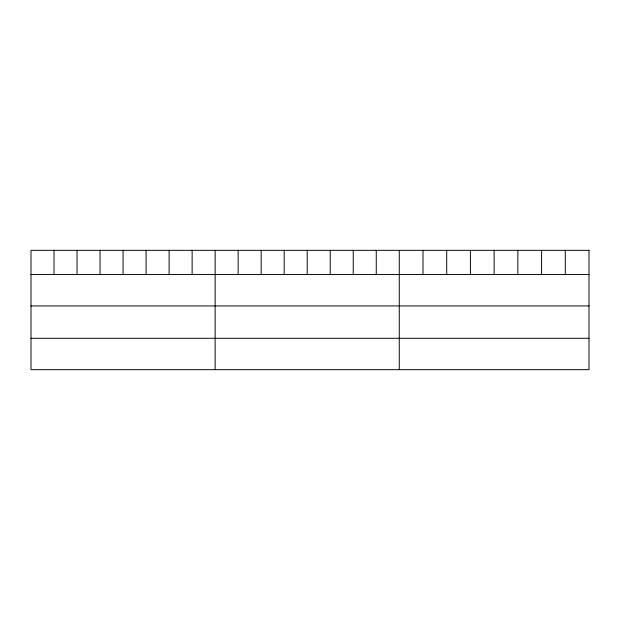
<?xml version="1.0" encoding="UTF-8"?>
<svg xmlns="http://www.w3.org/2000/svg" width="620" height="620" viewBox="0 0 620 620"><rect width="100%" height="100%" fill="white"/><g stroke="black" fill="none" stroke-linecap="round" stroke-linejoin="round"><path stroke-width="0.93" d="M31 274.544L589 274.544M31 305.931L589 305.931M31 338.28L589 338.28M565.285 250.333L565.285 274.544M541.57 250.333L541.57 274.544M517.855 250.333L517.855 274.544M494.14 250.333L494.14 274.544M470.425 250.333L470.425 274.544M446.71 250.333L446.71 274.544M422.995 250.333L422.995 274.544M399.28 250.333L399.28 369.667M376.262 250.333L376.262 274.544M353.245 250.333L353.245 274.544M330.228 250.333L330.228 274.544M307.21 250.333L307.21 274.544M284.192 250.333L284.192 274.544M261.175 250.333L261.175 274.544M238.158 250.333L238.158 274.544M215.14 250.333L215.14 369.667M192.123 250.333L192.123 274.544M169.105 250.333L169.105 274.544M146.088 250.333L146.088 274.544M123.07 250.333L123.07 274.544M100.052 250.333L100.052 274.544M77.035 250.333L77.035 274.544M54.018 250.333L54.018 274.544M589 250.333L31 250.333L31 369.667L589 369.667L589 250.333"/></g></svg>
